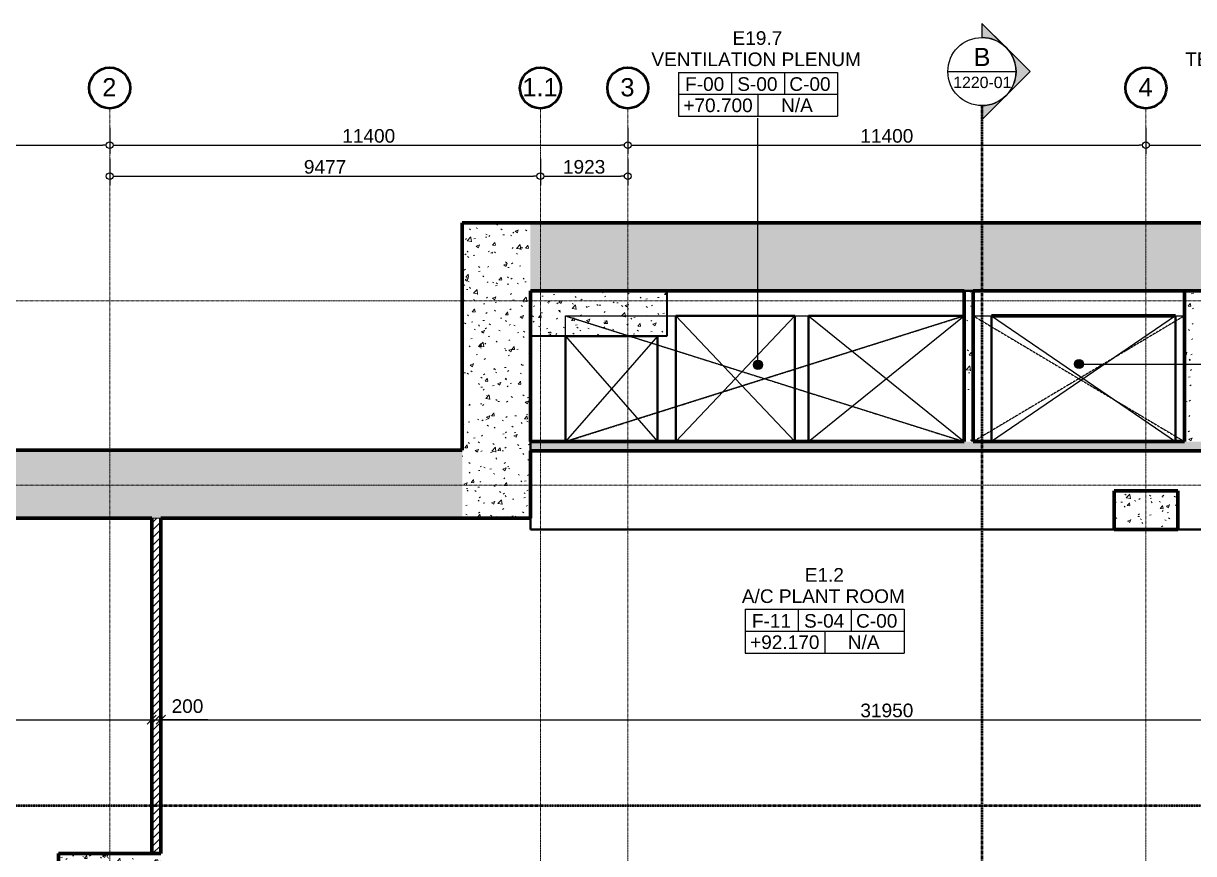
# Model space of a CAD drawing. Header units: millimetres. Extents: x -920231 to -841213, y -17301 to 22361.
# Drawn here: x -906180 to -880432, y 4079 to 22361 of the extents above; entities that cross this region are included whole.
import ezdxf

# ---------------------------------------------------------------- set-up
doc = ezdxf.new("R2010")
doc.units = ezdxf.units.MM
doc.linetypes.add('DPA_Grid _ Level 100', pattern=[10, 5.5, -1.6, 1.3, -1.6])
doc.linetypes.add('DPA_Overhead 100', pattern=[2.75, 1.75, -1])
for name, color, linetype, lineweight in [('_ _ A-DETL-OPENING', 1, 'Continuous', 25), ('A-ANNO-DIMS', 1, 'Continuous', 9), ('A-AREA', 2, 'Continuous', 70), ('A-COLS', 5, 'Continuous', 70), ('A-COLS-E', 1, 'Continuous', 35), ('A-FLOR-E', 2, 'Continuous', 35), ('A-FLOR-OVHD', 2, 'DPA_Overhead 100', 25), ('A-ROOM-IDEN', 3, 'Continuous', 25), ('A-ROOM-LINE', 3, 'Continuous', 25), ('A-WALL', 5, 'Continuous', 35), ('A-WALL-PATT', 1, 'Continuous', 35), ('G-ANNO-SECL', 3, 'Continuous', 9), ('S-GRID', 251, 'Continuous', 9), ('S-GRID-IDEN', 3, 'Continuous', 50), ('WALL', 5, 'Continuous', 35), ('WALL-E', 2, 'Continuous', 35)]:
    doc.layers.add(name, color=color, linetype=linetype, lineweight=lineweight)
doc.styles.add('Arial', font='arial.ttf', dxfattribs={"height": 400})
doc.styles.add('Arial_1', font='arial.ttf', dxfattribs={"height": 250})
doc.styles.add('Arial_2', font='arial.ttf', dxfattribs={"height": 300})
doc.dimstyles.new('DPA-DIM-3_0_C-C', dxfattribs={"dimscale": 304.8, "dimtxt": 306.07782, "dimasz": 0.492126, "dimexe": 0.656168, "dimexo": 0.0625, "dimgap": 0.164042, "dimtad": 1, "dimdec": 0, "dimzin": 0, "dimdsep": 46, "dimtxsty": 'Arial_2', "dimblk1": 'DOTBLANK', "dimblk2": 'DOTBLANK', "dimsah": 1, "dimcen": 0.09, "dimdle": 0.656168, "dimadec": 8, "dimazin": 0, "dimtfac": 1, "dimtdec": 4, "dimtix": 1, "dimtmove": 0, "dimatfit": 3, "dimfxl": 1.312336, "dimfxlon": 1, "dimtvp": 1, "dimtolj": 1, "dimtzin": 0, "dimarcsym": 2})
doc.dimstyles.new('DPA-DIM-3_0_T-T', dxfattribs={"dimscale": 304.8, "dimtxt": 306.07782, "dimasz": 0.656168, "dimexe": 0.656168, "dimexo": 0.0625, "dimgap": 0.164042, "dimtad": 1, "dimdec": 0, "dimzin": 0, "dimdsep": 46, "dimtxsty": 'Arial_2', "dimblk1": 'OBLIQUE', "dimblk2": 'OBLIQUE', "dimsah": 1, "dimcen": 0.09, "dimdle": 0.656168, "dimadec": 8, "dimazin": 0, "dimtfac": 1, "dimtdec": 4, "dimtix": 1, "dimtmove": 0, "dimatfit": 3, "dimfxl": 1.312336, "dimfxlon": 1, "dimtvp": 1, "dimtolj": 1, "dimtzin": 0, "dimarcsym": 2})
doc.dimstyles.new('DPA-DIM-3_0_T-T_1', dxfattribs={"dimscale": 304.8, "dimtxt": 306.07782, "dimasz": 0.656168, "dimexe": 0.656168, "dimexo": 0.0625, "dimgap": 0.164042, "dimtad": 1, "dimdec": 0, "dimzin": 0, "dimdsep": 46, "dimtxsty": 'Arial_2', "dimblk1": 'OBLIQUE', "dimblk2": 'OBLIQUE', "dimsah": 1, "dimcen": 0.09, "dimdle": 0.656168, "dimadec": 8, "dimazin": 0, "dimtfac": 1, "dimtdec": 4, "dimtix": 1, "dimtmove": 1, "dimatfit": 3, "dimfxl": 1.312336, "dimfxlon": 1, "dimtvp": 1, "dimtolj": 1, "dimtzin": 0, "dimarcsym": 2})
pattern_1 = [(50, (0, 0), (728.7365, -63.75582), [76.2, -838.2]), (355, (0, 0), (-140.9716, 764.2276), [60.96, -670.56]), (100.451, (60.7, -5.3), (587.77, 700.46675), [64.76, -712.36]), (46.184, (0, 203.2), (1084.3162, -168.171), [114.3, -1257.3]), (96.636, (90.4, 189.2), (949.6099, 989.7098), [97.14, -1068.54]), (351.184, (0, 203.2), (949.6206, 989.7012), [91.44, -1005.84]), (21, (101.6, 152.4), (606.45787, -409.06057), [76.2, -838.2]), (326, (101.6, 152.4), (247.20834, 736.7529), [60.96, -670.56]), (71.451, (152.14, 118.3), (853.66825, 327.68547), [64.76, -712.36]), (37.5, (0, 0), (12.35469, 338.22012), [33.528, -628.904, 33.528, -647.192, -673.1]), (37.5, (0, 0), (12.35469, 338.22012), [-1343.152, 33.528, -639.572]), (7.5, (0, 0), (267.27887, 400.72213), [33.528, -354.584, 33.528, -613.664, -256.54]), (7.5, (0, 0), (267.27887, 400.72213), [-1035.304, 33.528, -223.012]), (327.5, (-226.57, 0), (542.36333, -22.915345), [33.528, -220.472, 33.528, -758.952, -1051.56]), (327.5, (-226.57, 0), (542.36333, -22.915345), [-1046.48, 33.528, -1018.032]), (317.5, (-328.17, 0), (592.51696, 101.7071), [33.528, -296.672, 33.528, -492.76, -746.76]), (317.5, (-328.17, 0), (592.51696, 101.7071), [-856.488, 33.528, -713.232])]

# ---------------------------------------------------------------- blocks, each defined once
blk = doc.blocks.new('Walls New - Walls New-13988885-4230-01 ENLARGED MULTI-PURPOSE LEVEL - REFLECTED CEILING PLAN - SHEET 1')
at = {"layer": 'A-WALL-PATT', "lineweight": 9}
h = blk.add_hatch(dxfattribs=at)
h.set_pattern_fill('FP_1', color=256, style=0, pattern_type=2)
h.set_pattern_definition(pattern_1)
h.paths.add_polyline_path([(-892025, 15472), (-892025, 16472), (-895025, 16472), (-895025, 15472)])
at = {"layer": 'WALL'}
for p, q in [((-895025, 16472), (-892025, 16472)), ((-895025, 15472), (-895025, 16472)), ((-892025, 16472), (-892025, 15472)), ((-892025, 15472), (-895025, 15472))]:
    blk.add_line(p, q, dxfattribs=at)
blk = doc.blocks.new('Section - Section Head-531884-4230-01 ENLARGED MULTI-PURPOSE LEVEL - REFLECTED CEILING PLAN - SHEET 1')
at = {"layer": 'G-ANNO-SECL'}
h = blk.add_hatch(color=256, dxfattribs=at)
edge = h.paths.add_edge_path()
edge.add_line((-12.8, 5.3), (-7.5, 10.61))
edge.add_line((-7.5, 10.61), (-2.2, 5.3))
edge.add_arc((-7.5, 0), 7.5, 45, 135)
h = blk.add_hatch(color=256, dxfattribs=at)
edge = h.paths.add_edge_path()
edge.add_arc((-7.5, 0), 7.5, 0, 45)
edge.add_line((-2.2, 5.3), (3.11, 0))
edge.add_line((3.11, 0), (0, 0))
edge = h.paths.add_edge_path()
edge.add_line((-15, 0), (-18.11, 0))
edge.add_line((-18.11, 0), (-12.8, 5.3))
edge.add_arc((-7.5, 0), 7.5, 135, 180)
at = {"layer": 'G-ANNO-SECL', "lineweight": 25}
for p, q in [((-7.5, 10.61), (-18.11, 0)), ((-7.5, 10.61), (-12.8, 5.3)), ((3.11, 0), (-7.5, 10.61)), ((-2.2, 5.3), (-7.5, 10.61)), ((-12.8, 5.3), (-18.11, 0)), ((3.11, 0), (-2.2, 5.3)), ((-18.11, 0), (-15, 0)), ((-18.11, 0), (-15, 0)), ((0, 0), (3.11, 0)), ((0, 0), (3.11, 0))]:
    blk.add_line(p, q, dxfattribs=at)
blk.add_circle((-7.5, 0), 7.5, dxfattribs=at)
for start, end in [(135, 180), (45, 135), (0, 45)]:
    blk.add_arc((-7.5, 0), 7.5, start, end, dxfattribs=at)
blk = doc.blocks.new('DPA_Room Tag Box - Standard-4486259-4230-01 ENLARGED MULTI-PURPOSE LEVEL - REFLECTED CEILING PLAN - SHEET 1')
at = {"layer": 'A-ROOM-LINE'}
for p, q in [((-17.5, -2.94), (-17.5, -12.6)), ((-17.5, -2.94), (17.5, -2.94)), ((-5.83, -2.94), (-5.83, -7.77)), ((5.83, -2.94), (5.83, -7.77)), ((17.5, -2.94), (17.5, -12.6)), ((-17.5, -7.77), (17.5, -7.77)), ((0, -7.77), (0, -12.6)), ((-17.5, -12.6), (17.5, -12.6))]:
    blk.add_line(p, q, dxfattribs=at)
blk = doc.blocks.new('Grid - 100 Scale-2291345-4230-01 ENLARGED MULTI-PURPOSE LEVEL - REFLECTED CEILING PLAN - SHEET 1')
at = {"layer": 'S-GRID-IDEN'}
blk.add_circle((0, 0), 4.5, dxfattribs=at)
blk = doc.blocks.new('_DotBlank')
at = {"color": 0, "linetype": 'ByBlock', "lineweight": -2}
blk.add_line((-0.5, 0), (-1, 0), dxfattribs=at)
blk.add_circle((0, 0), 0.5, dxfattribs=at)
blk = doc.blocks.new('*D2194')
at = {"layer": 'A-ANNO-DIMS', "color": 0, "lineweight": -2, "transparency": 16777216}
for p, q in [((-43835, 16481), (-43835, 15900)), ((-34200, 16481), (-34200, 15900)), ((-43685, 16100), (-34350, 16100))]:
    blk.add_line(p, q, dxfattribs=at)
at = {"layer": 'Defpoints', "color": 0, "transparency": 16777216}
for p in [(-43835, 16500), (-34200, 16500), (-34200, 16100)]:
    blk.add_point(p, dxfattribs=at)
at = {"layer": 'A-ANNO-DIMS', "color": 0, "lineweight": -2, "transparency": 16777216, "xscale": 150, "yscale": 150, "zscale": 150, "rotation": 180}
blk.add_blockref('_DotBlank', (-43835, 16100), dxfattribs=at)
at = {"layer": 'A-ANNO-DIMS', "color": 0, "lineweight": -2, "transparency": 16777216, "xscale": 150, "yscale": 150, "zscale": 150}
blk.add_blockref('_DotBlank', (-34200, 16100), dxfattribs=at)
at = {"layer": 'A-ANNO-DIMS', "color": 0, "transparency": 16777216, "insert": (-39018, 16303), "char_height": 300, "width": 1107.53, "attachment_point": 5, "style": 'Arial_2'}
blk.add_mtext('\\A1;9635', dxfattribs=at)
blk = doc.blocks.new('*D2195')
at = {"layer": 'A-ANNO-DIMS', "color": 0, "lineweight": -2, "transparency": 16777216}
for p, q in [((-34200, 16481), (-34200, 15900)), ((-22800, 16481), (-22800, 15900)), ((-34050, 16100), (-22950, 16100))]:
    blk.add_line(p, q, dxfattribs=at)
at = {"layer": 'Defpoints', "color": 0, "transparency": 16777216}
for p in [(-34200, 16500), (-22800, 16500), (-22800, 16100)]:
    blk.add_point(p, dxfattribs=at)
at = {"layer": 'A-ANNO-DIMS', "color": 0, "lineweight": -2, "transparency": 16777216, "xscale": 150, "yscale": 150, "zscale": 150, "rotation": 180}
blk.add_blockref('_DotBlank', (-34200, 16100), dxfattribs=at)
at = {"layer": 'A-ANNO-DIMS', "color": 0, "lineweight": -2, "transparency": 16777216, "xscale": 150, "yscale": 150, "zscale": 150}
blk.add_blockref('_DotBlank', (-22800, 16100), dxfattribs=at)
at = {"layer": 'A-ANNO-DIMS', "color": 0, "transparency": 16777216, "insert": (-28500, 16303), "char_height": 300, "width": 1384.41, "attachment_point": 5, "style": 'Arial_2'}
blk.add_mtext('\\A1;11400', dxfattribs=at)
blk = doc.blocks.new('*D2196')
at = {"layer": 'A-ANNO-DIMS', "color": 0, "lineweight": -2, "transparency": 16777216}
for p, q in [((-22800, 16481), (-22800, 15900)), ((-11400, 16481), (-11400, 15900)), ((-22650, 16100), (-11550, 16100))]:
    blk.add_line(p, q, dxfattribs=at)
at = {"layer": 'Defpoints', "color": 0, "transparency": 16777216}
for p in [(-22800, 16500), (-11400, 16500), (-11400, 16100)]:
    blk.add_point(p, dxfattribs=at)
at = {"layer": 'A-ANNO-DIMS', "color": 0, "lineweight": -2, "transparency": 16777216, "xscale": 150, "yscale": 150, "zscale": 150, "rotation": 180}
blk.add_blockref('_DotBlank', (-22800, 16100), dxfattribs=at)
at = {"layer": 'A-ANNO-DIMS', "color": 0, "lineweight": -2, "transparency": 16777216, "xscale": 150, "yscale": 150, "zscale": 150}
blk.add_blockref('_DotBlank', (-11400, 16100), dxfattribs=at)
at = {"layer": 'A-ANNO-DIMS', "color": 0, "transparency": 16777216, "insert": (-17100, 16303), "char_height": 300, "width": 1384.41, "attachment_point": 5, "style": 'Arial_2'}
blk.add_mtext('\\A1;11400', dxfattribs=at)
blk = doc.blocks.new('*D2197')
at = {"layer": 'A-ANNO-DIMS', "color": 0, "lineweight": -2, "transparency": 16777216}
for p, q in [((-11400, 16481), (-11400, 15900)), ((0, 16481), (0, 15900)), ((-11250, 16100), (-150, 16100))]:
    blk.add_line(p, q, dxfattribs=at)
at = {"layer": 'Defpoints', "color": 0, "transparency": 16777216}
for p in [(-11400, 16500), (0, 16500), (0, 16100)]:
    blk.add_point(p, dxfattribs=at)
at = {"layer": 'A-ANNO-DIMS', "color": 0, "lineweight": -2, "transparency": 16777216, "xscale": 150, "yscale": 150, "zscale": 150, "rotation": 180}
blk.add_blockref('_DotBlank', (-11400, 16100), dxfattribs=at)
at = {"layer": 'A-ANNO-DIMS', "color": 0, "lineweight": -2, "transparency": 16777216, "xscale": 150, "yscale": 150, "zscale": 150}
blk.add_blockref('_DotBlank', (0, 16100), dxfattribs=at)
at = {"layer": 'A-ANNO-DIMS', "color": 0, "transparency": 16777216, "insert": (-5700, 16303), "char_height": 300, "width": 1384.41, "attachment_point": 5, "style": 'Arial_2'}
blk.add_mtext('\\A1;11400', dxfattribs=at)
blk = doc.blocks.new('_Oblique')
at = {"color": 0, "linetype": 'ByBlock', "lineweight": -2}
blk.add_line((-0.5, -0.5), (0.5, 0.5), dxfattribs=at)
blk = doc.blocks.new('*D2212')
at = {"layer": 'A-ANNO-DIMS', "color": 0, "lineweight": -2, "transparency": 16777216}
for p, q in [((-44055, 3829), (-44055, 3248)), ((-33275, 3829), (-33275, 3248)), ((-44255, 3448), (-33075, 3448))]:
    blk.add_line(p, q, dxfattribs=at)
at = {"layer": 'Defpoints', "color": 0, "transparency": 16777216}
for p in [(-44055, 3848), (-33275, 3848), (-33275, 3448)]:
    blk.add_point(p, dxfattribs=at)
at = {"layer": 'A-ANNO-DIMS', "color": 0, "lineweight": -2, "transparency": 16777216, "xscale": 200, "yscale": 200, "zscale": 200, "rotation": 180}
blk.add_blockref('_Oblique', (-44055, 3448), dxfattribs=at)
at = {"layer": 'A-ANNO-DIMS', "color": 0, "lineweight": -2, "transparency": 16777216, "xscale": 200, "yscale": 200, "zscale": 200}
blk.add_blockref('_Oblique', (-33275, 3448), dxfattribs=at)
at = {"layer": 'A-ANNO-DIMS', "color": 0, "transparency": 16777216, "insert": (-38665, 3651), "char_height": 300, "width": 1384.41, "attachment_point": 5, "style": 'Arial_2'}
blk.add_mtext('\\A1;10780', dxfattribs=at)
blk = doc.blocks.new('*D2213')
at = {"layer": 'A-ANNO-DIMS', "color": 0, "lineweight": -2, "transparency": 16777216}
for p, q in [((-33275, 3829), (-33275, 3248)), ((-33075, 3829), (-33075, 3248)), ((-33475, 3448), (-32875, 3448)), ((-32039, 3448), (-33075, 3448))]:
    blk.add_line(p, q, dxfattribs=at)
at = {"layer": 'Defpoints', "color": 0, "transparency": 16777216}
for p in [(-33275, 3848), (-33075, 3848), (-33075, 3448)]:
    blk.add_point(p, dxfattribs=at)
at = {"layer": 'A-ANNO-DIMS', "color": 0, "lineweight": -2, "transparency": 16777216, "xscale": 200, "yscale": 200, "zscale": 200, "rotation": 180}
blk.add_blockref('_Oblique', (-33275, 3448), dxfattribs=at)
at = {"layer": 'A-ANNO-DIMS', "color": 0, "lineweight": -2, "transparency": 16777216, "xscale": 200, "yscale": 200, "zscale": 200}
blk.add_blockref('_Oblique', (-33075, 3448), dxfattribs=at)
at = {"layer": 'A-ANNO-DIMS', "color": 0, "transparency": 16777216, "insert": (-32838, 3898), "char_height": 300, "width": 830.65, "attachment_point": 1, "line_spacing_factor": 0.941778, "style": 'Arial_2'}
blk.add_mtext('\\A1;200', dxfattribs=at)
blk = doc.blocks.new('*D2214')
at = {"layer": 'A-ANNO-DIMS', "color": 0, "lineweight": -2, "transparency": 16777216}
for p, q in [((-33075, 3829), (-33075, 3248)), ((-1125, 3829), (-1125, 3248)), ((-33275, 3448), (-925, 3448))]:
    blk.add_line(p, q, dxfattribs=at)
at = {"layer": 'Defpoints', "color": 0, "transparency": 16777216}
for p in [(-33075, 3848), (-1125, 3848), (-1125, 3448)]:
    blk.add_point(p, dxfattribs=at)
at = {"layer": 'A-ANNO-DIMS', "color": 0, "lineweight": -2, "transparency": 16777216, "xscale": 200, "yscale": 200, "zscale": 200, "rotation": 180}
blk.add_blockref('_Oblique', (-33075, 3448), dxfattribs=at)
at = {"layer": 'A-ANNO-DIMS', "color": 0, "lineweight": -2, "transparency": 16777216, "xscale": 200, "yscale": 200, "zscale": 200}
blk.add_blockref('_Oblique', (-1125, 3448), dxfattribs=at)
at = {"layer": 'A-ANNO-DIMS', "color": 0, "transparency": 16777216, "insert": (-17100, 3651), "char_height": 300, "width": 1384.41, "attachment_point": 5, "style": 'Arial_2'}
blk.add_mtext('\\A1;31950', dxfattribs=at)
blk = doc.blocks.new('*D2216')
at = {"layer": 'A-ANNO-DIMS', "color": 0, "lineweight": -2, "transparency": 16777216}
for p, q in [((-34200, 15799), (-34200, 15218)), ((-24723, 15799), (-24723, 15218)), ((-34050, 15418), (-24873, 15418))]:
    blk.add_line(p, q, dxfattribs=at)
at = {"layer": 'Defpoints', "color": 0, "transparency": 16777216}
for p in [(-34200, 15818), (-24723, 15818), (-24723, 15418)]:
    blk.add_point(p, dxfattribs=at)
at = {"layer": 'A-ANNO-DIMS', "color": 0, "lineweight": -2, "transparency": 16777216, "xscale": 150, "yscale": 150, "zscale": 150, "rotation": 180}
blk.add_blockref('_DotBlank', (-34200, 15418), dxfattribs=at)
at = {"layer": 'A-ANNO-DIMS', "color": 0, "lineweight": -2, "transparency": 16777216, "xscale": 150, "yscale": 150, "zscale": 150}
blk.add_blockref('_DotBlank', (-24723, 15418), dxfattribs=at)
at = {"layer": 'A-ANNO-DIMS', "color": 0, "transparency": 16777216, "insert": (-29461, 15621), "char_height": 300, "width": 1107.53, "attachment_point": 5, "style": 'Arial_2'}
blk.add_mtext('\\A1;9477', dxfattribs=at)
blk = doc.blocks.new('*D2217')
at = {"layer": 'A-ANNO-DIMS', "color": 0, "lineweight": -2, "transparency": 16777216}
for p, q in [((-24723, 15799), (-24723, 15218)), ((-22800, 15799), (-22800, 15218)), ((-24573, 15418), (-22950, 15418))]:
    blk.add_line(p, q, dxfattribs=at)
at = {"layer": 'Defpoints', "color": 0, "transparency": 16777216}
for p in [(-24723, 15818), (-22800, 15818), (-22800, 15418)]:
    blk.add_point(p, dxfattribs=at)
at = {"layer": 'A-ANNO-DIMS', "color": 0, "lineweight": -2, "transparency": 16777216, "xscale": 150, "yscale": 150, "zscale": 150, "rotation": 180}
blk.add_blockref('_DotBlank', (-24723, 15418), dxfattribs=at)
at = {"layer": 'A-ANNO-DIMS', "color": 0, "lineweight": -2, "transparency": 16777216, "xscale": 150, "yscale": 150, "zscale": 150}
blk.add_blockref('_DotBlank', (-22800, 15418), dxfattribs=at)
at = {"layer": 'A-ANNO-DIMS', "color": 0, "transparency": 16777216, "insert": (-23761, 15621), "char_height": 300, "width": 1107.53, "attachment_point": 5, "style": 'Arial_2'}
blk.add_mtext('\\A1;1923', dxfattribs=at)
blk = doc.blocks.new('*U2141')
at = {"layer": '_ _ A-DETL-OPENING'}
for p, q in [((-15400, 12343), (-24173, 9573)), ((-24173, 12343), (-15400, 9573)), ((-24173, 9573), (-24173, 12343)), ((-24173, 12343), (-15400, 12343)), ((-21742.9, 9573), (-21742.9, 12343)), ((-19121.4, 12343), (-21742.9, 12343)), ((-21742.9, 12343), (-19121.4, 9573)), ((-21742.9, 9573), (-19121.4, 12343)), ((-19121.4, 12343), (-19121.4, 9573)), ((-18821.4, 9573), (-15400, 12343)), ((-18821.4, 12343), (-15400, 9573)), ((-18821.4, 9573), (-18821.4, 12343)), ((-18821.4, 12343), (-15400, 12343)), ((-15400, 12343), (-15400, 9573)), ((-15400, 12343), (-15400, 9573)), ((-14800, 9573), (-14800, 12343)), ((-14800, 12343), (-10750, 12343)), ((-10750, 12343), (-14800, 9573)), ((-14800, 12343), (-10750, 9573)), ((-10750, 12343), (-10750, 9573)), ((-22142.9, 11893), (-24173, 9573)), ((-24173, 11893), (-22142.9, 9573)), ((-24173, 9573), (-24173, 11893)), ((-24173, 11893), (-22142.9, 11893)), ((-22142.9, 11893), (-22142.9, 9573)), ((-15400, 9573), (-24173, 9573)), ((-22142.9, 9573), (-24173, 9573)), ((-19121.4, 9573), (-21742.9, 9573)), ((-15400, 9573), (-18821.4, 9573)), ((-10750, 9573), (-14800, 9573))]:
    blk.add_line(p, q, dxfattribs=at)
at = {"layer": 'S-GRID', "linetype": 'DPA_Grid _ Level 100'}
for p, q in [((-34200, -20855.1), (-34200, 16910.1)), ((-24723, -20855.1), (-24723, 16910.1)), ((-22800, -20855.1), (-22800, 16910.1)), ((-11400, -20855.1), (-11400, 16910.1)), ((24628.5, 12673), (-48793, 12673)), ((24628.5, 8615), (-48793, 8615))]:
    blk.add_line(p, q, dxfattribs=at)
at = {"layer": 'S-GRID-IDEN', "xscale": 99.99999999999993, "yscale": 99.99999999999993, "zscale": 99.99999999999993}
for p in [(-34200, 17360.1), (-24723, 17360.1), (-22800, 17360.1), (-11400, 17360.1)]:
    blk.add_blockref('Grid - 100 Scale-2291345-4230-01 ENLARGED MULTI-PURPOSE LEVEL - REFLECTED CEILING PLAN - SHEET 1', p, dxfattribs=at)
at = {"layer": 'S-GRID-IDEN', "lineweight": 9, "char_height": 400, "attachment_point": 1, "style": 'Arial'}
for s, insert, width in [('2', (-34363.3, 17576), 376.793), ('1.1', (-25120.8, 17576), 945.991), ('3', (-22963.3, 17576), 376.793), ('4', (-11563.3, 17576), 376.793)]:
    blk.add_mtext(s, dxfattribs=dict(at, insert=insert, width=width))
at = {"layer": 'A-ANNO-DIMS'}
for base, p1, p2, dimstyle, override, picture, middle in [((-34200, 16099.8), (-43835, 16499.8), (-34200, 16499.8), 'DPA-DIM-3_0_C-C', {"dimpost": '<>', "dimfxl": 9635}, '*D2194', (-39017.5, 16303)), ((-22800, 16099.8), (-34200, 16499.8), (-22800, 16499.8), 'DPA-DIM-3_0_C-C', {"dimpost": '<>', "dimfxl": 11400}, '*D2195', (-28500, 16302.9)), ((-11400, 16099.8), (-22800, 16499.8), (-11400, 16499.8), 'DPA-DIM-3_0_C-C', {"dimpost": '<>', "dimfxl": 11400}, '*D2196', (-17100, 16302.9)), ((0, 16099.8), (-11400, 16499.8), (0, 16499.8), 'DPA-DIM-3_0_C-C', {"dimpost": '<>', "dimfxl": 11400}, '*D2197', (-5700, 16302.9)), ((-24723, 15417.9), (-34200, 15817.9), (-24723, 15817.9), 'DPA-DIM-3_0_C-C', {"dimpost": '<>', "dimfxl": 9477.000119}, '*D2216', (-29461.5, 15621)), ((-22800, 15417.9), (-24723, 15817.9), (-22800, 15817.9), 'DPA-DIM-3_0_C-C', {"dimpost": '<>', "dimfxl": 1922.999881}, '*D2217', (-23761.5, 15621.1)), ((-33275, 3448), (-44055, 3848), (-33275, 3848), 'DPA-DIM-3_0_T-T', {"dimpost": '<>', "dimfxl": 10780.001725}, '*D2212', (-38665, 3651.1)), ((-1125, 3448), (-33075, 3848), (-1125, 3848), 'DPA-DIM-3_0_T-T', {"dimpost": '<>', "dimfxl": 31950}, '*D2214', (-17100, 3651.2))]:
    dim = blk.add_linear_dim(base=base, p1=p1, p2=p2, dimstyle=dimstyle, override=override, dxfattribs=at)
    dim.commit()
    dim.dimension.update_dxf_attribs({"geometry": picture, "text_midpoint": middle})
dim = blk.add_linear_dim(base=(-33075, 3448), p1=(-33275, 3848), p2=(-33075, 3848), dimstyle='DPA-DIM-3_0_T-T_1', override={"dimpost": '<>', "dimfxl": 200}, dxfattribs=at)
dim.commit()
dim.dimension.update_dxf_attribs({"geometry": '*D2213', "text_midpoint": (-32422.3, 3687.4), "dimtype": 160})

msp = doc.modelspace()

# ---------------------------------------------------------------- hatches: boundary and pattern name
at = {"layer": 'A-COLS-E', "lineweight": 9}
h = msp.add_hatch(dxfattribs=at)
h.set_pattern_fill('FP_1', color=256, style=0, pattern_type=2)
h.set_pattern_definition(pattern_1)
h.paths.add_polyline_path([(-882182, 11219), (-880782, 11219), (-880782, 12069), (-882182, 12069)])
h = msp.add_hatch(dxfattribs=at)
h.set_pattern_fill('FP_1', color=256, style=0, pattern_type=2)
h.set_pattern_definition(pattern_1)
h.paths.add_polyline_path([(-903157, 3079), (-903157, 4079), (-905407, 4079), (-905407, 3079)])
at = {"layer": 'A-ROOM-IDEN'}
h = msp.add_hatch(color=256, dxfattribs=at)
edge = h.paths.add_edge_path()
edge.add_arc((-890018, 14842), 100, 0, 360)
h = msp.add_hatch(color=256, dxfattribs=at)
edge = h.paths.add_edge_path()
edge.add_arc((-882953, 14858), 100, 0, 360)
at = {"layer": 'A-WALL-PATT', "lineweight": 9}
h = msp.add_hatch(dxfattribs=at)
h.set_pattern_fill('FP_1', color=256, style=0, pattern_type=2)
h.set_pattern_definition(pattern_1)
h.paths.add_polyline_path([(-895025, 11466), (-895025, 17972), (-896525, 17972), (-896525, 11466)])
h = msp.add_hatch(dxfattribs=at)
h.set_pattern_fill('FP_1', color=256, style=0, pattern_type=2)
h.set_pattern_definition(pattern_1)
h.paths.add_polyline_path([(-865808, 16472), (-848907, 16472), (-848907, 17972), (-895025, 17972), (-895025, 16472), (-868106, 16472)])
h = msp.add_hatch(dxfattribs=at)
h.set_pattern_fill('FP_1', color=256, style=0, pattern_type=2)
h.set_pattern_definition(pattern_1)
h.paths.add_polyline_path([(-885282, 13152), (-885282, 16472), (-885482, 16472), (-885482, 13152)])
h = msp.add_hatch(dxfattribs=at)
h.set_pattern_fill('FP_1', color=256, style=0, pattern_type=2)
h.set_pattern_definition(pattern_1)
h.paths.add_polyline_path([(-880432, 13152), (-880432, 16472), (-880632, 16472), (-880632, 13152)])
h = msp.add_hatch(dxfattribs=at)
h.set_pattern_fill('FP_1', color=256, style=0, pattern_type=2)
h.set_pattern_definition(pattern_1)
h.paths.add_polyline_path([(-866832, 12952), (-866832, 13152), (-895025, 13152), (-895025, 12952), (-868106, 12952)])
h = msp.add_hatch(dxfattribs=at)
h.set_pattern_fill('FP_1', color=256, style=0, pattern_type=2)
h.set_pattern_definition(pattern_1)
h.paths.add_polyline_path([(-896525, 11466), (-896525, 12966), (-915637, 12966), (-915637, 11466), (-897988, 11466)])
h = msp.add_hatch(dxfattribs=at)
h.set_pattern_fill('FP_2', color=256, style=0, pattern_type=2)
h.set_pattern_definition([(45, (0, 0), (-84.852814, 84.852814), [])])
h.paths.add_polyline_path([(-903157, 4079), (-903157, 11466), (-903357, 11466), (-903357, 4079)])

# ---------------------------------------------------------------- linework, layer by layer
at = {"layer": 'A-AREA'}
for p, q in [((-884882, 15922), (-880832, 15922)), ((-880832, 13152), (-884882, 13152))]:
    msp.add_line(p, q, dxfattribs=at)
at = {"layer": 'A-COLS'}
for p, q in [((-882182, 11219), (-882182, 12069)), ((-882182, 12069), (-880782, 12069)), ((-880782, 12069), (-880782, 11219)), ((-880782, 11219), (-882182, 11219)), ((-905407, 3079), (-905407, 4079)), ((-905407, 4079), (-903157, 4079))]:
    msp.add_line(p, q, dxfattribs=at)
at = {"layer": 'A-FLOR-E'}
for p, q in [((-895025, 11219), (-895025, 16472)), ((-895025, 16472), (-866630, 16472)), ((-866630, 16472), (-895025, 16472)), ((-895025, 16472), (-895025, 11219)), ((-889204, 15922), (-891825, 15922)), ((-891825, 15922), (-891825, 13152)), ((-891825, 13152), (-891825, 15922)), ((-891825, 15922), (-889204, 15922)), ((-889204, 13152), (-889204, 15922)), ((-889204, 15922), (-889204, 13152)), ((-885482, 15922), (-888904, 15922)), ((-888904, 15922), (-888904, 13152)), ((-888904, 15922), (-885482, 15922)), ((-888904, 13152), (-888904, 15922)), ((-885482, 13152), (-885482, 15922)), ((-885482, 15922), (-885482, 13152)), ((-880832, 15922), (-884882, 15922)), ((-884882, 15922), (-884882, 15812)), ((-884882, 15922), (-880832, 15922)), ((-884882, 15812), (-884882, 15922)), ((-884882, 15812), (-884882, 13152)), ((-884882, 13152), (-884882, 15812)), ((-880832, 15812), (-880832, 15922)), ((-880832, 15922), (-880832, 15812)), ((-880832, 13152), (-880832, 15812)), ((-880832, 15812), (-880832, 13152)), ((-892225, 15472), (-894255, 15472)), ((-894255, 15472), (-894255, 13152)), ((-894255, 15472), (-892225, 15472)), ((-894255, 13152), (-894255, 15472)), ((-892225, 13152), (-892225, 15472)), ((-892225, 15472), (-892225, 13152)), ((-894255, 13152), (-892225, 13152)), ((-892225, 13152), (-894255, 13152)), ((-891825, 13152), (-889204, 13152)), ((-889204, 13152), (-891825, 13152)), ((-888904, 13152), (-885482, 13152)), ((-885482, 13152), (-888904, 13152)), ((-884882, 13152), (-880832, 13152)), ((-880832, 13152), (-884882, 13152)), ((-869382, 11219), (-895025, 11219)), ((-895025, 11219), (-869382, 11219))]:
    msp.add_line(p, q, dxfattribs=at)
at = {"layer": 'A-FLOR-OVHD', "color": 8}
for p, q in [((-894255, 13152), (-885482, 15922)), ((-894255, 15922), (-885482, 13152)), ((-894255, 13152), (-894255, 15922)), ((-894255, 15922), (-885482, 15922)), ((-885482, 15922), (-885482, 13152)), ((-885282, 13152), (-885282, 15922)), ((-885282, 15922), (-880632, 15922)), ((-880632, 15922), (-885282, 13152)), ((-885282, 15922), (-880632, 13152)), ((-880632, 15922), (-880632, 13152)), ((-885482, 13152), (-894255, 13152)), ((-880632, 13152), (-885282, 13152))]:
    msp.add_line(p, q, dxfattribs=at)
at = {"layer": 'A-ROOM-IDEN'}
for p, q in [((-890018, 14842), (-890018, 20276)), ((-882953, 14858), (-878495, 14858))]:
    msp.add_line(p, q, dxfattribs=at)
for centre in [(-890018, 14842), (-882953, 14858)]:
    msp.add_circle(centre, 100, dxfattribs=at)
at = {"layer": 'A-WALL', "color": 7, "lineweight": 70}
for p, q in [((-896525, 12966), (-896525, 17972)), ((-896525, 17972), (-895025, 17972)), ((-895025, 17972), (-848907, 17972)), ((-895025, 16472), (-895025, 13152)), ((-885482, 16472), (-895025, 16472)), ((-885482, 13152), (-885482, 16472)), ((-848907, 16472), (-885282, 16472)), ((-885282, 16472), (-885282, 13152)), ((-880632, 13152), (-880632, 16472)), ((-880632, 16472), (-880432, 16472)), ((-895025, 13152), (-885482, 13152)), ((-885282, 13152), (-880632, 13152)), ((-915637, 12966), (-896525, 12966)), ((-895025, 12952), (-895025, 11466)), ((-870782, 12952), (-895025, 12952)), ((-903357, 11466), (-914137, 11466)), ((-903357, 4079), (-903357, 11466)), ((-896525, 11466), (-903157, 11466)), ((-903157, 11466), (-903157, 4079)), ((-895025, 11466), (-896525, 11466)), ((-903157, 4079), (-903357, 4079))]:
    msp.add_line(p, q, dxfattribs=at)
at = {"layer": 'A-WALL', "lineweight": 9}
msp.add_line((-903357, 11466), (-903157, 11466), dxfattribs=at)
at = {"layer": 'G-ANNO-SECL', "lineweight": 25}
msp.add_line((-885840, 21300), (-884340, 21300), dxfattribs=at)
at = {"layer": 'G-ANNO-SECL', "linetype": 'DPA_Grid _ Level 100', "lineweight": 50}
for p, q in [((-885090, 20550), (-885090, -7381)), ((-918420, 5140), (-846014, 5140))]:
    msp.add_line(p, q, dxfattribs=at)
at = {"layer": 'WALL-E'}
for p, q in [((-891825, 15922), (-889204, 15922)), ((-888904, 15922), (-885482, 15922)), ((-885482, 13152), (-885482, 15922)), ((-885482, 15922), (-885482, 13152)), ((-884882, 15922), (-880832, 15922)), ((-894255, 13152), (-894255, 15472)), ((-892225, 13152), (-894255, 13152)), ((-889204, 13152), (-891825, 13152)), ((-885482, 13152), (-888904, 13152)), ((-880832, 13152), (-884882, 13152))]:
    msp.add_line(p, q, dxfattribs=at)

# ---------------------------------------------------------------- block references
msp.add_blockref('*U2141', (-870082, 3579))
at = {"layer": 'A-ROOM-IDEN', "xscale": 99.99999999999993, "yscale": 99.99999999999993, "zscale": 99.99999999999993}
for p in [(-890018, 21576), (-888549, 9754)]:
    msp.add_blockref('DPA_Room Tag Box - Standard-4486259-4230-01 ENLARGED MULTI-PURPOSE LEVEL - REFLECTED CEILING PLAN - SHEET 1', p, dxfattribs=at)
at = {"layer": 'G-ANNO-SECL', "lineweight": 25, "xscale": 99.99999999999993, "yscale": 99.99999999999993, "zscale": 99.99999999999993, "rotation": 269.9999999999996}
msp.add_blockref('Section - Section Head-531884-4230-01 ENLARGED MULTI-PURPOSE LEVEL - REFLECTED CEILING PLAN - SHEET 1', (-885090, 20550), dxfattribs=at)
at = {"layer": 'WALL-E'}
msp.add_blockref('Walls New - Walls New-13988885-4230-01 ENLARGED MULTI-PURPOSE LEVEL - REFLECTED CEILING PLAN - SHEET 1', (0, 0), dxfattribs=at)

# ---------------------------------------------------------------- texts
at = {"layer": 'A-ROOM-IDEN', "lineweight": 9, "char_height": 300, "attachment_point": 1, "style": 'Arial_2'}
for s, insert, width in [('E19.7', (-890577, 22188), 1354.85), ('VENTILATION PLENUM', (-892363, 21720), 5675.95), ('TES PLENUM/SHAFT', (-880615, 21720), 5130.8), ('F-00', (-891621, 21175), 1058.23), ('S-00', (-890473, 21175), 1090.29), ('C-00', (-889328, 21175), 1114.35), ('+70.700', (-891660, 20707), 1883.97), ('N/A', (-889509, 20707), 857.81), ('E1.2', (-888989, 10367), 1066.24), ('A/C PLANT ROOM', (-890372, 9898), 4409.28), ('F-11', (-890152, 9354), 1058.23), ('S-04', (-889004, 9354), 1090.29), ('C-00', (-887859, 9354), 1114.35), ('+92.170', (-890191, 8885), 1883.97), ('N/A', (-888040, 8885), 857.81)]:
    msp.add_mtext(s, dxfattribs=dict(at, insert=insert, width=width))
at = {"layer": 'G-ANNO-SECL', "lineweight": 25, "attachment_point": 1}
for s, insert, char_height, width, style in [('B', (-885275, 21822), 400, 456.96, 'Arial'), ('1220-01', (-885722, 21187), 250, 1539.24, 'Arial_1')]:
    msp.add_mtext(s, dxfattribs=dict(at, insert=insert, char_height=char_height, width=width, style=style))

doc.saveas('drawing.dxf')
